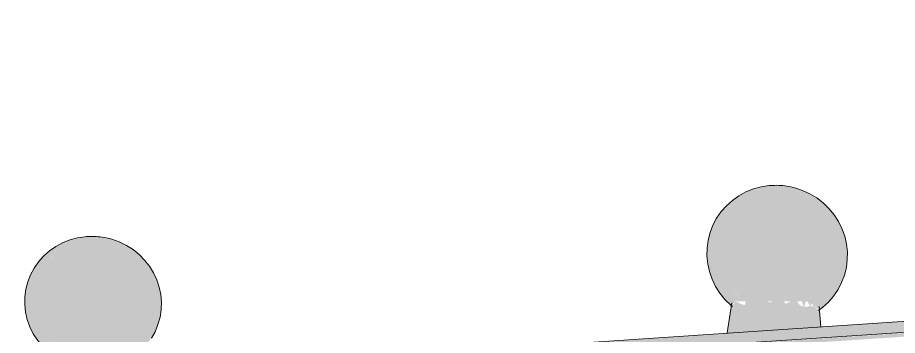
# Model space of a CAD drawing. Header units: inches. Extents: x 31213 to 31218, y -65 to 66.
# Drawn here: x 31215.942 to 31216.0078, y -64.8047 to -64.7809 of the extents above; entities that cross this region are included whole.
import ezdxf

# ---------------------------------------------------------------- set-up
doc = ezdxf.new("R2010")
doc.units = ezdxf.units.IN
doc.header["$MEASUREMENT"] = 0
for name, color, linetype, lineweight in [('A-GENM', 13, 'Continuous', 9), ('A-GLAZ-CWMG', 51, 'Continuous', 9), ('A-ROOF', 132, 'Continuous', 13)]:
    doc.layers.add(name, color=color, linetype=linetype, lineweight=lineweight)

msp = doc.modelspace()

# ---------------------------------------------------------------- hatches: boundary and pattern name
at = {"layer": 'A-GENM', "lineweight": 5}
for points in [[(31215.995384, -64.802422), (31215.995409, -64.802334), (31215.995484, -64.802303), (31215.995503, -64.802203), (31215.995591, -64.802263), (31215.99561, -64.802151), (31215.995666, -64.802153), (31215.995691, -64.802102), (31215.996127, -64.802102), (31215.995903, -64.801813), (31215.995521, -64.801145), (31215.99522, -64.800413), (31215.995007, -64.799636), (31215.994888, -64.798832), (31215.994866, -64.798022), (31215.994942, -64.797225), (31215.995112, -64.796462), (31215.995374, -64.795752), (31215.995721, -64.795111), (31215.996144, -64.794557), (31215.996632, -64.794103), (31215.997173, -64.793759), (31215.997785, -64.793528), (31215.997141, -64.79366), (31215.996244, -64.794033), (31215.995704, -64.794362), (31215.995221, -64.794747), (31215.994533, -64.795514), (31215.994207, -64.796015), (31215.994008, -64.796401), (31215.993701, -64.797254), (31215.993599, -64.797874), (31215.993557, -64.798838), (31215.993752, -64.799923), (31215.993984, -64.800557), (31215.99429, -64.801134), (31215.994903, -64.801969), (31215.995362, -64.802401)], [(31216.002305, -64.802469), (31216.002785, -64.801995), (31216.003373, -64.8012), (31216.003643, -64.800668), (31216.003879, -64.799906), (31216.004017, -64.799301), (31216.004028, -64.798323), (31216.003967, -64.79771), (31216.003728, -64.796857), (31216.003308, -64.795993), (31216.002792, -64.795283), (31216.002133, -64.794644), (31216.001749, -64.794354), (31216.001158, -64.794007), (31216.000539, -64.793741), (31216.000198, -64.793632), (31215.999398, -64.793466), (31215.99885, -64.793423), (31215.998216, -64.793459), (31215.997754, -64.793534), (31215.997073, -64.793822), (31215.996632, -64.794103), (31215.996144, -64.794557), (31215.995721, -64.795111), (31215.995374, -64.795752), (31215.995112, -64.796462), (31215.994942, -64.797225), (31215.994866, -64.798022), (31215.994888, -64.798832), (31215.995007, -64.799636), (31215.99522, -64.800413), (31215.995521, -64.801145), (31215.995993, -64.801929), (31215.996127, -64.802102), (31215.996446, -64.802102), (31215.996455, -64.802028), (31215.996625, -64.802094), (31215.997074, -64.802024), (31215.997546, -64.801907), (31215.998037, -64.802102), (31215.998449, -64.802102), (31215.999037, -64.801752), (31215.999296, -64.802102), (31215.999857, -64.802102), (31216.000215, -64.801944), (31216.000304, -64.802102), (31216.000661, -64.802102), (31216.000684, -64.802215), (31216.000857, -64.802118), (31216.000865, -64.802324), (31216.000975, -64.802102), (31216.001051, -64.802102), (31216.001255, -64.802461), (31216.001454, -64.802269), (31216.001453, -64.802571), (31216.001574, -64.802459), (31216.001743, -64.802583), (31216.001721, -64.802673), (31216.001808, -64.802612), (31216.001961, -64.802627), (31216.001973, -64.802701), (31216.002127, -64.802593)], [(31215.944305, -64.805905), (31215.944335, -64.805825), (31215.944378, -64.805708), (31215.944466, -64.805769), (31215.944495, -64.805605), (31215.94457, -64.805664), (31215.944789, -64.805739), (31215.944985, -64.805668), (31215.944718, -64.805336), (31215.944333, -64.804694), (31215.94403, -64.80399), (31215.943816, -64.803242), (31215.943697, -64.802468), (31215.943675, -64.801688), (31215.943751, -64.800921), (31215.943922, -64.800186), (31215.944186, -64.799501), (31215.944535, -64.798883), (31215.94496, -64.798348), (31215.945452, -64.797909), (31215.945996, -64.797576), (31215.946581, -64.797357), (31215.945989, -64.797488), (31215.945137, -64.797837), (31215.944467, -64.798269), (31215.944138, -64.798526), (31215.943538, -64.799167), (31215.943082, -64.799897), (31215.942866, -64.800371), (31215.942676, -64.800944), (31215.942561, -64.801539), (31215.942528, -64.802161), (31215.942545, -64.802465), (31215.942657, -64.803197), (31215.942804, -64.803735), (31215.943042, -64.804289), (31215.943556, -64.805121), (31215.944024, -64.805638), (31215.944297, -64.805897)], [(31215.995084, -64.804479), (31216.00094, -64.804087), (31216.000856, -64.802118), (31216.000685, -64.80222), (31216.000753, -64.80255), (31216.000429, -64.802324), (31216.000215, -64.801944), (31215.999434, -64.802289), (31215.999033, -64.801755), (31215.998284, -64.802201), (31215.997546, -64.801907), (31215.996778, -64.802072), (31215.996625, -64.802094), (31215.996455, -64.802028), (31215.996419, -64.80233), (31215.996357, -64.802401), (31215.995887, -64.80222), (31215.995898, -64.802156), (31215.995609, -64.802156), (31215.995587, -64.802289), (31215.99543, -64.80233), (31215.995382, -64.802423), (31215.99511, -64.804298)], [(31216.00094, -64.804087), (31216.002069, -64.80401), (31216.001937, -64.802727), (31216.00189, -64.802645), (31216.001857, -64.802673), (31216.001773, -64.802673), (31216.00177, -64.802639), (31216.001697, -64.802673), (31216.001687, -64.802542), (31216.001379, -64.802477), (31216.001255, -64.802461), (31216.001242, -64.802464), (31216.000875, -64.80255), (31216.000907, -64.803303)]]:
    msp.add_hatch(color=256, dxfattribs=at).paths.add_polyline_path(points, flags=0)
h = msp.add_hatch(color=256, dxfattribs=at)
h.paths.add_polyline_path([(31215.947463, -64.797248), (31215.94743, -64.797257), (31215.947125, -64.797293)], flags=0)
h.paths.add_polyline_path([(31215.95104, -64.805957), (31215.951665, -64.805313), (31215.952082, -64.804733), (31215.952346, -64.804222), (31215.952525, -64.803744), (31215.952725, -64.802724), (31215.952733, -64.802093), (31215.952665, -64.801405), (31215.952423, -64.800551), (31215.95201, -64.79972), (31215.951496, -64.799038), (31215.950865, -64.798421), (31215.950269, -64.798007), (31215.949661, -64.797701), (31215.949301, -64.797554), (31215.948848, -64.797421), (31215.948193, -64.79729), (31215.947463, -64.797248), (31215.947034, -64.797285), (31215.946581, -64.797357), (31215.945996, -64.797576), (31215.945452, -64.797909), (31215.94496, -64.798348), (31215.944468, -64.799002), (31215.944186, -64.799501), (31215.943922, -64.800186), (31215.943751, -64.800921), (31215.943675, -64.801688), (31215.943697, -64.802468), (31215.943816, -64.803242), (31215.94403, -64.80399), (31215.944333, -64.804694), (31215.94479, -64.805425), (31215.945174, -64.805901), (31215.945218, -64.805846), (31215.945255, -64.805547), (31215.945408, -64.805607), (31215.945783, -64.805552), (31215.946276, -64.805428), (31215.946998, -64.80571), (31215.947755, -64.805272), (31215.947755, -64.805336), (31215.948118, -64.805794), (31215.948944, -64.805452), (31215.948944, -64.805578), (31215.949115, -64.805852), (31215.94953, -64.805619), (31215.949538, -64.805816), (31215.949663, -64.805544), (31215.949932, -64.805956), (31215.950245, -64.805828), (31215.950271, -64.805961), (31215.950441, -64.80607), (31215.950426, -64.806157), (31215.950512, -64.806098), (31215.950644, -64.806096), (31215.950689, -64.806059), (31215.950701, -64.806186)], flags=0)
h.paths.add_polyline_path([(31215.948613, -64.797376), (31215.948468, -64.797336), (31215.94842, -64.797321)], flags=0)
at = {"layer": 'A-GLAZ-CWMG', "lineweight": 5}
msp.add_hatch(color=256, dxfattribs=at).paths.add_polyline_path([(31215.727644, -64.823312), (31216.347034, -64.78237), (31216.347034, -64.78202), (31215.727645, -64.823087)], flags=0)
at = {"layer": 'A-ROOF', "lineweight": 5}
msp.add_hatch(color=256, dxfattribs=at).paths.add_polyline_path([(31215.698882, -64.824956), (31216.348251, -64.781879), (31216.348251, -64.780856), (31215.698882, -64.824316)], flags=0)

# ---------------------------------------------------------------- linework, layer by layer
at = {"layer": 'A-GENM'}
for p, q in [((31215.995075, -64.80448), (31215.995407, -64.802217)), ((31216.001952, -64.802491), (31216.002073, -64.80401))]:
    msp.add_line(p, q, dxfattribs=at)
for points in [[(31215.995454, -64.802487, 0), (31215.995332, -64.802391, 0), (31215.994901, -64.801967, 0), (31215.994521, -64.801498, 0), (31215.994198, -64.80099, 0), (31215.993937, -64.80045, 0), (31215.99374, -64.799885, 0), (31215.99361, -64.799303, 0), (31215.993549, -64.798711, 0), (31215.993558, -64.798117, 0), (31215.993637, -64.797529, 0), (31215.993785, -64.796955, 0), (31215.993999, -64.796403, 0), (31215.994277, -64.795879, 0), (31215.994615, -64.795392, 0), (31215.995009, -64.794946, 0), (31215.995454, -64.794549, 0), (31215.995943, -64.794206, 0), (31215.996469, -64.79392, 0), (31215.997027, -64.793697, 0), (31215.997608, -64.793538, 0), (31215.998206, -64.793446, 0), (31215.998317, -64.793437, 0)], [(31215.998317, -64.793437, 0), (31215.998619, -64.793423, 0), (31215.99877, -64.793422, 0), (31215.998921, -64.793426, 0), (31215.999073, -64.793433, 0), (31215.999224, -64.793446, 0), (31215.999374, -64.793462, 0), (31215.999524, -64.793482, 0), (31215.999823, -64.793536, 0), (31216.000118, -64.793607, 0), (31216.000694, -64.793797, 0), (31216.001246, -64.794051, 0), (31216.001765, -64.794365, 0), (31216.002245, -64.794734, 0), (31216.00268, -64.795155, 0), (31216.003062, -64.79562, 0), (31216.003389, -64.796125, 0), (31216.003654, -64.796663, 0), (31216.003856, -64.797225, 0), (31216.00399, -64.797806, 0), (31216.004056, -64.798396, 0), (31216.004052, -64.798989, 0), (31216.003979, -64.799577, 0), (31216.003837, -64.800151, 0), (31216.003628, -64.800704, 0), (31216.003356, -64.801229, 0), (31216.003023, -64.801719, 0), (31216.002635, -64.802168, 0), (31216.002195, -64.802569, 0), (31216.001891, -64.802787, 0)], [(31215.944304, -64.80591, 0), (31215.944272, -64.805885, 0), (31215.943851, -64.805477, 0), (31215.94348, -64.805026, 0), (31215.943165, -64.804537, 0), (31215.942909, -64.804017, 0), (31215.942716, -64.803473, 0), (31215.942588, -64.802913, 0), (31215.942528, -64.802343, 0), (31215.942535, -64.801771, 0), (31215.94261, -64.801205, 0), (31215.942752, -64.800652, 0), (31215.942959, -64.80012, 0), (31215.943228, -64.799616, 0), (31215.943555, -64.799146, 0), (31215.943937, -64.798717, 0), (31215.944368, -64.798334, 0), (31215.944843, -64.798003, 0), (31215.945354, -64.797728, 0), (31215.945896, -64.797513, 0), (31215.946461, -64.79736, 0), (31215.947041, -64.797271, 0), (31215.947148, -64.797262, 0)], [(31215.947148, -64.797262, 0), (31215.947441, -64.797248, 0), (31215.947588, -64.797248, 0), (31215.947735, -64.797251, 0), (31215.947882, -64.797258, 0), (31215.948029, -64.79727, 0), (31215.948176, -64.797286, 0), (31215.948322, -64.797305, 0), (31215.948467, -64.797329, 0), (31215.948756, -64.797389, 0), (31215.949041, -64.797464, 0), (31215.949597, -64.797663, 0), (31215.950127, -64.797921, 0), (31215.950624, -64.798237, 0), (31215.951081, -64.798605, 0), (31215.951492, -64.799021, 0), (31215.951853, -64.799479, 0), (31215.952157, -64.799973, 0), (31215.952402, -64.800497, 0), (31215.952583, -64.801043, 0), (31215.952699, -64.801605, 0), (31215.952748, -64.802175, 0), (31215.952729, -64.802745, 0), (31215.952643, -64.803308, 0), (31215.952491, -64.803857, 0), (31215.952274, -64.804384, 0), (31215.951996, -64.804882, 0)]]:
    msp.add_polyline3d(points, dxfattribs=at)
at = {"layer": 'A-ROOF'}
for p, q in [((31215.698882, -64.824316), (31216.348251, -64.780856)), ((31216.348251, -64.781879), (31215.698882, -64.824956))]:
    msp.add_line(p, q, dxfattribs=at)

doc.saveas('drawing.dxf')
